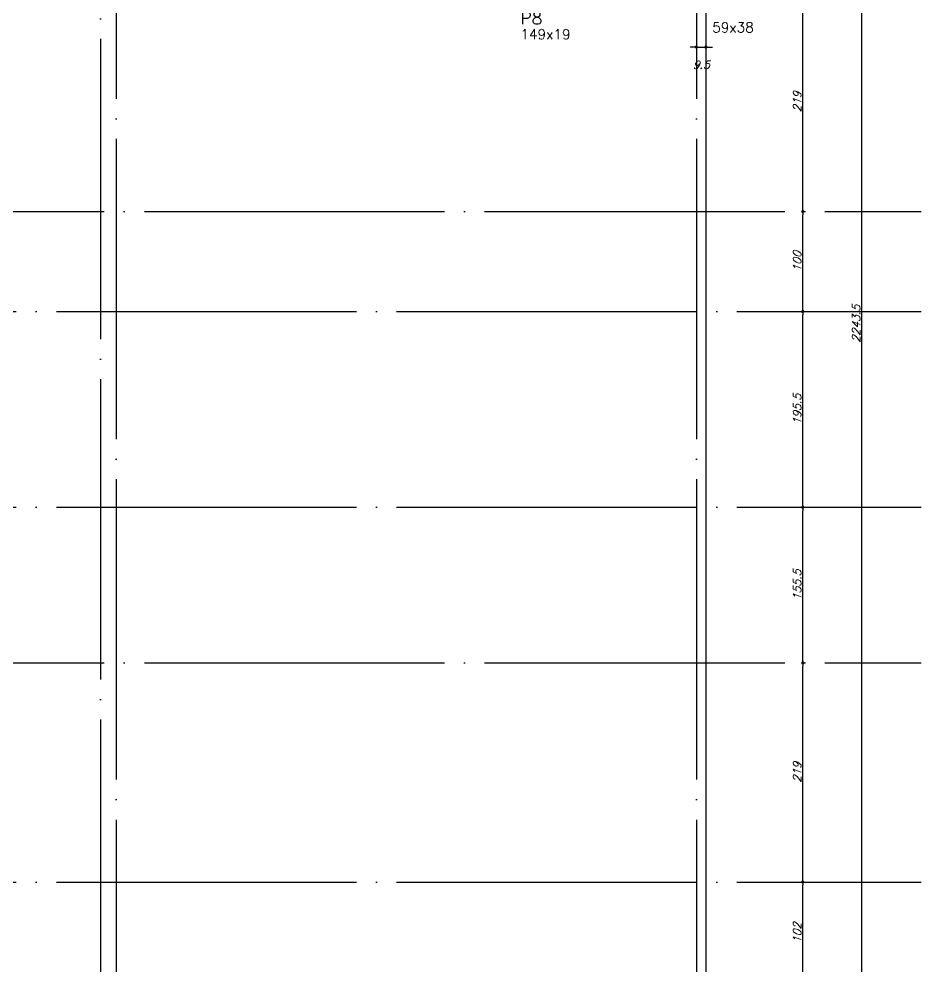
# Model space of a CAD drawing. Header units: millimetres. Extents: x -2404 to 6316, y -1750 to 2455.
# Drawn here: x 2148 to 3050, y -99 to 847 of the extents above; entities that cross this region are included whole.
import ezdxf
from ezdxf.enums import TextEntityAlignment as Align

# ---------------------------------------------------------------- set-up
doc = ezdxf.new("R2010")
doc.units = ezdxf.units.MM
doc.header["$LTSCALE"] = 50
doc.linetypes.add('EIXO', pattern=[6.8, 6, -0.4, 0, -0.4])
for name, color, linetype in [('F-COTAS', 106, 'Continuous'), ('F-EIXO', 12, 'EIXO'), ('F-PILARES-DIM', 172, 'Continuous'), ('F-PILARES-NOME', 170, 'Continuous'), ('F-TEXTO', 6, 'Continuous')]:
    doc.layers.add(name, color=color, linetype=linetype)
doc.styles.add('CP-TEXT-INCL', font='romans.shx', dxfattribs={"oblique": 20})
doc.styles.add('MCP', font='romans.shx')
doc.styles.add('ROMANS', font='romans.shx')
doc.dimstyles.new('CP-COTAS-50', dxfattribs={"dimscale": 0.64, "dimtxt": 12.5, "dimasz": 5, "dimexe": 5, "dimexo": 5, "dimgap": 2.5, "dimtad": 1, "dimdec": 1, "dimdsep": 46, "dimtxsty": 'CP-TEXT-INCL', "dimblk1": 'DOT', "dimblk2": 'DOT', "dimsah": 1, "dimcen": 9, "dimclrd": 256, "dimclre": 256, "dimclrt": 256, "dimadec": 0, "dimazin": 0, "dimtfac": 1, "dimtdec": 1, "dimtmove": 2, "dimatfit": 3, "dimldrblk": 'DOT', "dimfxl": 0, "dimtolj": 1, "dimarcsym": 0})

# ---------------------------------------------------------------- blocks, each defined once
blk = doc.blocks.new('*U16')
at = {"layer": 'F-EIXO'}
blk.add_line((0, 0), (4857.5, 0), dxfattribs=at)
at = {"layer": 'F-TEXTO', "style": 'ROMANS'}
blk.add_attdef('EIXO', text='', height=17.5, dxfattribs=at).set_placement((-28.21, 0), align=Align.MIDDLE_CENTER)
blk = doc.blocks.new('*U17')
at = {"layer": 'F-EIXO'}
blk.add_line((0, 0), (4945.5, 0), dxfattribs=at)
at = {"layer": 'F-TEXTO', "style": 'ROMANS'}
blk.add_attdef('EIXO', text='', height=17.5, dxfattribs=at).set_placement((-28.21, 0), align=Align.MIDDLE_CENTER)
blk = doc.blocks.new('*U22')
at = {"layer": 'F-EIXO'}
blk.add_line((0, 0), (0, -2479.78), dxfattribs=at)
at = {"layer": 'F-TEXTO', "style": 'ROMANS'}
blk.add_attdef('EIXO', text='', height=17.5, rotation=360, dxfattribs=at).set_placement((0, 28.21), align=Align.MIDDLE_CENTER)
blk = doc.blocks.new('*U23')
at = {"layer": 'F-EIXO'}
blk.add_line((0, 0), (0, -2579.78), dxfattribs=at)
at = {"layer": 'F-TEXTO', "style": 'ROMANS'}
blk.add_attdef('EIXO', text='', height=17.5, rotation=360, dxfattribs=at).set_placement((0, 28.21), align=Align.MIDDLE_CENTER)
blk = doc.blocks.new('_DOT')
at = {"color": 0, "linetype": 'ByBlock'}
blk.add_line((-0.5, 0), (-1, 0), dxfattribs=at)
at = {"color": 0, "linetype": 'ByBlock', "const_width": 0.5}
blk.add_lwpolyline([(-0.25, 0, 1), (0.25, 0, 1)], format="xyb", close=True, dxfattribs=at)
blk = doc.blocks.new('*D138')
at = {"layer": 'DEFPOINTS', "color": 0, "transparency": 16777216}
for p in [(2835, 864.5), (-1650, -579), (2835, -715.16)]:
    blk.add_point(p, dxfattribs=at)
at = {"layer": 'F-COTAS', "lineweight": -2, "transparency": 16777216}
for p, q in [((2835, 861.3), (2835, -718.36)), ((-1650, -582.2), (-1650, -718.36)), ((-1646.8, -715.16), (2831.8, -715.16))]:
    blk.add_line(p, q, dxfattribs=at)
at = {"layer": 'F-COTAS', "lineweight": -2, "transparency": 16777216, "xscale": 3.2, "yscale": 3.2, "zscale": 3.2, "rotation": 180}
blk.add_blockref('_DOT', (-1650, -715.16), dxfattribs=at)
at = {"layer": 'F-COTAS', "lineweight": -2, "transparency": 16777216, "xscale": 3.2, "yscale": 3.2, "zscale": 3.2}
blk.add_blockref('_DOT', (2835, -715.16), dxfattribs=at)
at = {"layer": 'F-COTAS', "transparency": 16777216, "insert": (592.5, -709.56), "char_height": 8, "attachment_point": 5, "style": 'CP-TEXT-INCL'}
blk.add_mtext('\\A1;4485', dxfattribs=at)
blk = doc.blocks.new('*D162')
at = {"layer": 'DEFPOINTS', "color": 0, "transparency": 16777216}
for p in [(2835, 864.5), (2825.5, 854.78), (2835, 819.23)]:
    blk.add_point(p, dxfattribs=at)
at = {"layer": 'F-COTAS', "lineweight": -2, "transparency": 16777216}
for p, q in [((2835, 861.3), (2835, 816.03)), ((2825.5, 851.58), (2825.5, 816.03)), ((2822.3, 819.23), (2819.1, 819.23)), ((2825.5, 819.23), (2835, 819.23)), ((2838.2, 819.23), (2841.4, 819.23))]:
    blk.add_line(p, q, dxfattribs=at)
at = {"layer": 'F-COTAS', "lineweight": -2, "transparency": 16777216, "xscale": 3.2, "yscale": 3.2, "zscale": 3.2}
blk.add_blockref('_DOT', (2825.5, 819.23), dxfattribs=at)
at = {"layer": 'F-COTAS', "lineweight": -2, "transparency": 16777216, "xscale": 3.2, "yscale": 3.2, "zscale": 3.2, "rotation": 180}
blk.add_blockref('_DOT', (2835, 819.23), dxfattribs=at)
at = {"layer": 'F-COTAS', "transparency": 16777216, "insert": (2830.25, 801.63), "char_height": 8, "attachment_point": 5, "style": 'CP-TEXT-INCL'}
blk.add_mtext('\\A1;9.5', dxfattribs=at)
blk = doc.blocks.new('*D166')
at = {"layer": 'DEFPOINTS', "color": 0, "transparency": 16777216}
for p in [(2796, 1664.5), (2990.81, 1664.5), (893.5, -579)]:
    blk.add_point(p, dxfattribs=at)
at = {"layer": 'F-COTAS', "lineweight": -2, "transparency": 16777216}
for p, q in [((2799.2, 1664.5), (2994.01, 1664.5)), ((2990.81, -575.8), (2990.81, 1661.3)), ((896.7, -579), (2994.01, -579))]:
    blk.add_line(p, q, dxfattribs=at)
at = {"layer": 'F-COTAS', "lineweight": -2, "transparency": 16777216, "xscale": 3.2, "yscale": 3.2, "zscale": 3.2}
for p, rotation in [((2990.81, 1664.5), 90), ((2990.81, -579), 270)]:
    blk.add_blockref('_DOT', p, dxfattribs=dict(at, rotation=rotation))
at = {"layer": 'F-COTAS', "transparency": 16777216, "insert": (2985.21, 542.75), "char_height": 8, "attachment_point": 5, "rotation": 90, "style": 'CP-TEXT-INCL'}
blk.add_mtext('\\A1;2243.5', dxfattribs=at)
blk = doc.blocks.new('*D169')
at = {"layer": 'DEFPOINTS', "color": 0, "transparency": 16777216}
for p in [(2931.78, -15), (2931.78, -15), (2935.78, -117)]:
    blk.add_point(p, dxfattribs=at)
at = {"layer": 'F-COTAS', "lineweight": -2, "transparency": 16777216}
for p, q in [((2931.78, -113.8), (2931.78, -18.2)), ((2932.58, -117), (2928.58, -117))]:
    blk.add_line(p, q, dxfattribs=at)
at = {"layer": 'F-COTAS', "lineweight": -2, "transparency": 16777216, "xscale": 3.2, "yscale": 3.2, "zscale": 3.2}
for p, rotation in [((2931.78, -15), 90), ((2931.78, -117), 270)]:
    blk.add_blockref('_DOT', p, dxfattribs=dict(at, rotation=rotation))
at = {"layer": 'F-COTAS', "transparency": 16777216, "insert": (2926.18, -66), "char_height": 8, "attachment_point": 5, "rotation": 90, "style": 'CP-TEXT-INCL'}
blk.add_mtext('\\A1;102', dxfattribs=at)
blk = doc.blocks.new('*D170')
at = {"layer": 'DEFPOINTS', "color": 0, "transparency": 16777216}
for p in [(2931.78, 204), (2931.78, 204), (2931.78, -15)]:
    blk.add_point(p, dxfattribs=at)
at = {"layer": 'F-COTAS', "lineweight": -2, "transparency": 16777216}
blk.add_line((2931.78, -11.8), (2931.78, 200.8), dxfattribs=at)
at = {"layer": 'F-COTAS', "lineweight": -2, "transparency": 16777216, "xscale": 3.2, "yscale": 3.2, "zscale": 3.2}
for p, rotation in [((2931.78, 204), 90), ((2931.78, -15), 270)]:
    blk.add_blockref('_DOT', p, dxfattribs=dict(at, rotation=rotation))
at = {"layer": 'F-COTAS', "transparency": 16777216, "insert": (2926.18, 94.5), "char_height": 8, "attachment_point": 5, "rotation": 90, "style": 'CP-TEXT-INCL'}
blk.add_mtext('\\A1;219', dxfattribs=at)
blk = doc.blocks.new('*D171')
at = {"layer": 'DEFPOINTS', "color": 0, "transparency": 16777216}
for p in [(2931.78, 359.5), (2931.78, 359.5), (2931.78, 204)]:
    blk.add_point(p, dxfattribs=at)
at = {"layer": 'F-COTAS', "lineweight": -2, "transparency": 16777216}
blk.add_line((2931.78, 207.2), (2931.78, 356.3), dxfattribs=at)
at = {"layer": 'F-COTAS', "lineweight": -2, "transparency": 16777216, "xscale": 3.2, "yscale": 3.2, "zscale": 3.2}
for p, rotation in [((2931.78, 359.5), 90), ((2931.78, 204), 270)]:
    blk.add_blockref('_DOT', p, dxfattribs=dict(at, rotation=rotation))
at = {"layer": 'F-COTAS', "transparency": 16777216, "insert": (2926.18, 281.75), "char_height": 8, "attachment_point": 5, "rotation": 90, "style": 'CP-TEXT-INCL'}
blk.add_mtext('\\A1;155.5', dxfattribs=at)
blk = doc.blocks.new('*D172')
at = {"layer": 'DEFPOINTS', "color": 0, "transparency": 16777216}
for p in [(2931.78, 555), (2931.78, 555), (2931.78, 359.5)]:
    blk.add_point(p, dxfattribs=at)
at = {"layer": 'F-COTAS', "lineweight": -2, "transparency": 16777216}
blk.add_line((2931.78, 362.7), (2931.78, 551.8), dxfattribs=at)
at = {"layer": 'F-COTAS', "lineweight": -2, "transparency": 16777216, "xscale": 3.2, "yscale": 3.2, "zscale": 3.2}
for p, rotation in [((2931.78, 555), 90), ((2931.78, 359.5), 270)]:
    blk.add_blockref('_DOT', p, dxfattribs=dict(at, rotation=rotation))
at = {"layer": 'F-COTAS', "transparency": 16777216, "insert": (2926.18, 457.25), "char_height": 8, "attachment_point": 5, "rotation": 90, "style": 'CP-TEXT-INCL'}
blk.add_mtext('\\A1;195.5', dxfattribs=at)
blk = doc.blocks.new('*D173')
at = {"layer": 'DEFPOINTS', "color": 0, "transparency": 16777216}
for p in [(2931.78, 655), (2931.78, 655), (2931.78, 555)]:
    blk.add_point(p, dxfattribs=at)
at = {"layer": 'F-COTAS', "lineweight": -2, "transparency": 16777216}
blk.add_line((2931.78, 558.2), (2931.78, 651.8), dxfattribs=at)
at = {"layer": 'F-COTAS', "lineweight": -2, "transparency": 16777216, "xscale": 3.2, "yscale": 3.2, "zscale": 3.2}
for p, rotation in [((2931.78, 655), 90), ((2931.78, 555), 270)]:
    blk.add_blockref('_DOT', p, dxfattribs=dict(at, rotation=rotation))
at = {"layer": 'F-COTAS', "transparency": 16777216, "insert": (2926.18, 605), "char_height": 8, "attachment_point": 5, "rotation": 90, "style": 'CP-TEXT-INCL'}
blk.add_mtext('\\A1;100', dxfattribs=at)
blk = doc.blocks.new('*D174')
at = {"layer": 'DEFPOINTS', "color": 0, "transparency": 16777216}
for p in [(2931.78, 874), (2931.78, 874), (2931.78, 655)]:
    blk.add_point(p, dxfattribs=at)
at = {"layer": 'F-COTAS', "lineweight": -2, "transparency": 16777216}
blk.add_line((2931.78, 658.2), (2931.78, 870.8), dxfattribs=at)
at = {"layer": 'F-COTAS', "lineweight": -2, "transparency": 16777216, "xscale": 3.2, "yscale": 3.2, "zscale": 3.2}
for p, rotation in [((2931.78, 874), 90), ((2931.78, 655), 270)]:
    blk.add_blockref('_DOT', p, dxfattribs=dict(at, rotation=rotation))
at = {"layer": 'F-COTAS', "transparency": 16777216, "insert": (2926.18, 764.5), "char_height": 8, "attachment_point": 5, "rotation": 90, "style": 'CP-TEXT-INCL'}
blk.add_mtext('\\A1;219', dxfattribs=at)

msp = doc.modelspace()

# ---------------------------------------------------------------- block references
at = {"layer": 'F-EIXO', "linetype": 'Continuous'}
for name, p in [('*U23', (2230, 1847.82)), ('*U22', (2245.5, 1747.82)), ('*U22', (2825.5, 1747.82)), ('*U16', (-1807.517, 655)), ('*U17', (-1895.471, 555)), ('*U17', (-1895.471, 359.5)), ('*U16', (-1807.517, 204)), ('*U17', (-1895.471, -15))]:
    msp.add_blockref(name, p, dxfattribs=at)

# ---------------------------------------------------------------- texts
at = {"layer": 'F-PILARES-DIM', "linetype": 'Continuous', "style": 'MCP'}
for s, p in [('59x38', (2841.25, 833.875)), ('149x19', (2649.554, 827.012))]:
    msp.add_text(s, height=10, dxfattribs=at).set_placement(p)
at = {"layer": 'F-PILARES-NOME', "linetype": 'Continuous', "style": 'MCP'}
msp.add_text('P8', height=12.5, dxfattribs=at).set_placement((2649.554, 842.012))

# ---------------------------------------------------------------- dimensions: what is measured, and where the dimension line sits
at = {"layer": 'F-COTAS'}
for base, p1, p2, picture, middle in [((2990.807, 1664.5), (893.5, -579), (2796, 1664.5), '*D166', (2985.207, 542.75)), ((2931.777, 874), (2931.777, 655), (2931.777, 874), '*D174', (2926.177, 764.5)), ((2931.777, 655), (2931.777, 555), (2931.777, 655), '*D173', (2926.177, 605)), ((2931.777, 555), (2931.777, 359.5), (2931.777, 555), '*D172', (2926.177, 457.25)), ((2931.777, 359.5), (2931.777, 204), (2931.777, 359.5), '*D171', (2926.177, 281.75)), ((2931.777, 204), (2931.777, -15), (2931.777, 204), '*D170', (2926.177, 94.5)), ((2931.777, -15), (2935.777, -117), (2931.777, -15), '*D169', (2926.177, -66))]:
    dim = msp.add_linear_dim(base=base, p1=p1, p2=p2, angle=90, dimstyle='CP-COTAS-50', dxfattribs=at)
    dim.commit()
    dim.dimension.update_dxf_attribs({"geometry": picture, "text_midpoint": middle})
for base, p1, picture, middle in [((2835, -715.164), (-1650, -579), '*D138', (592.5, -709.564)), ((2835, 819.229), (2825.5, 854.781), '*D162', (2830.25, 801.629))]:
    dim = msp.add_linear_dim(base=base, p1=p1, p2=(2835, 864.5), dimstyle='CP-COTAS-50', dxfattribs=at)
    dim.commit()
    dim.dimension.update_dxf_attribs({"geometry": picture, "text_midpoint": middle})

doc.saveas('drawing.dxf')
